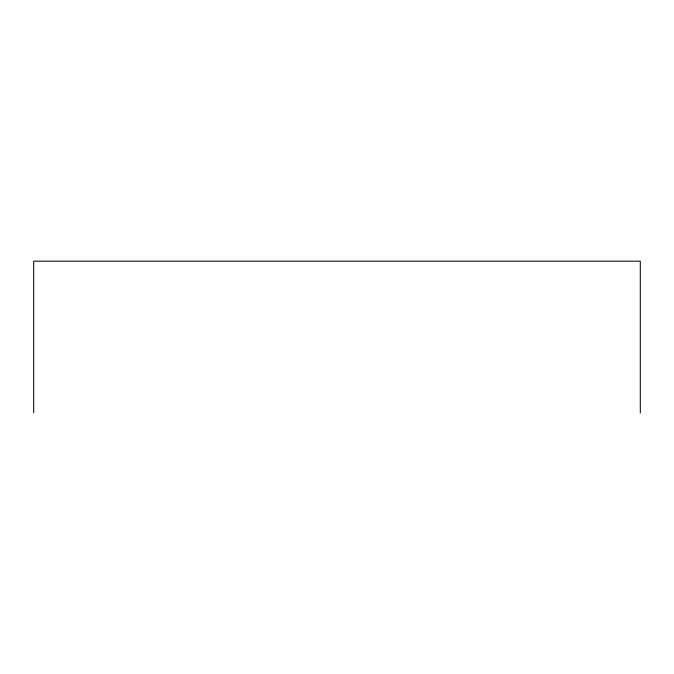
<?xml version="1.0" encoding="UTF-8"?>
<svg xmlns="http://www.w3.org/2000/svg" width="674" height="674" viewBox="0 0 674 674"><rect width="100%" height="100%" fill="white"/><g stroke="black" fill="none" stroke-linecap="round" stroke-linejoin="round"><path stroke-width="1.01" d="M640.3 412.833L640.3 261.167L33.7 261.167L33.7 412.833"/></g></svg>
